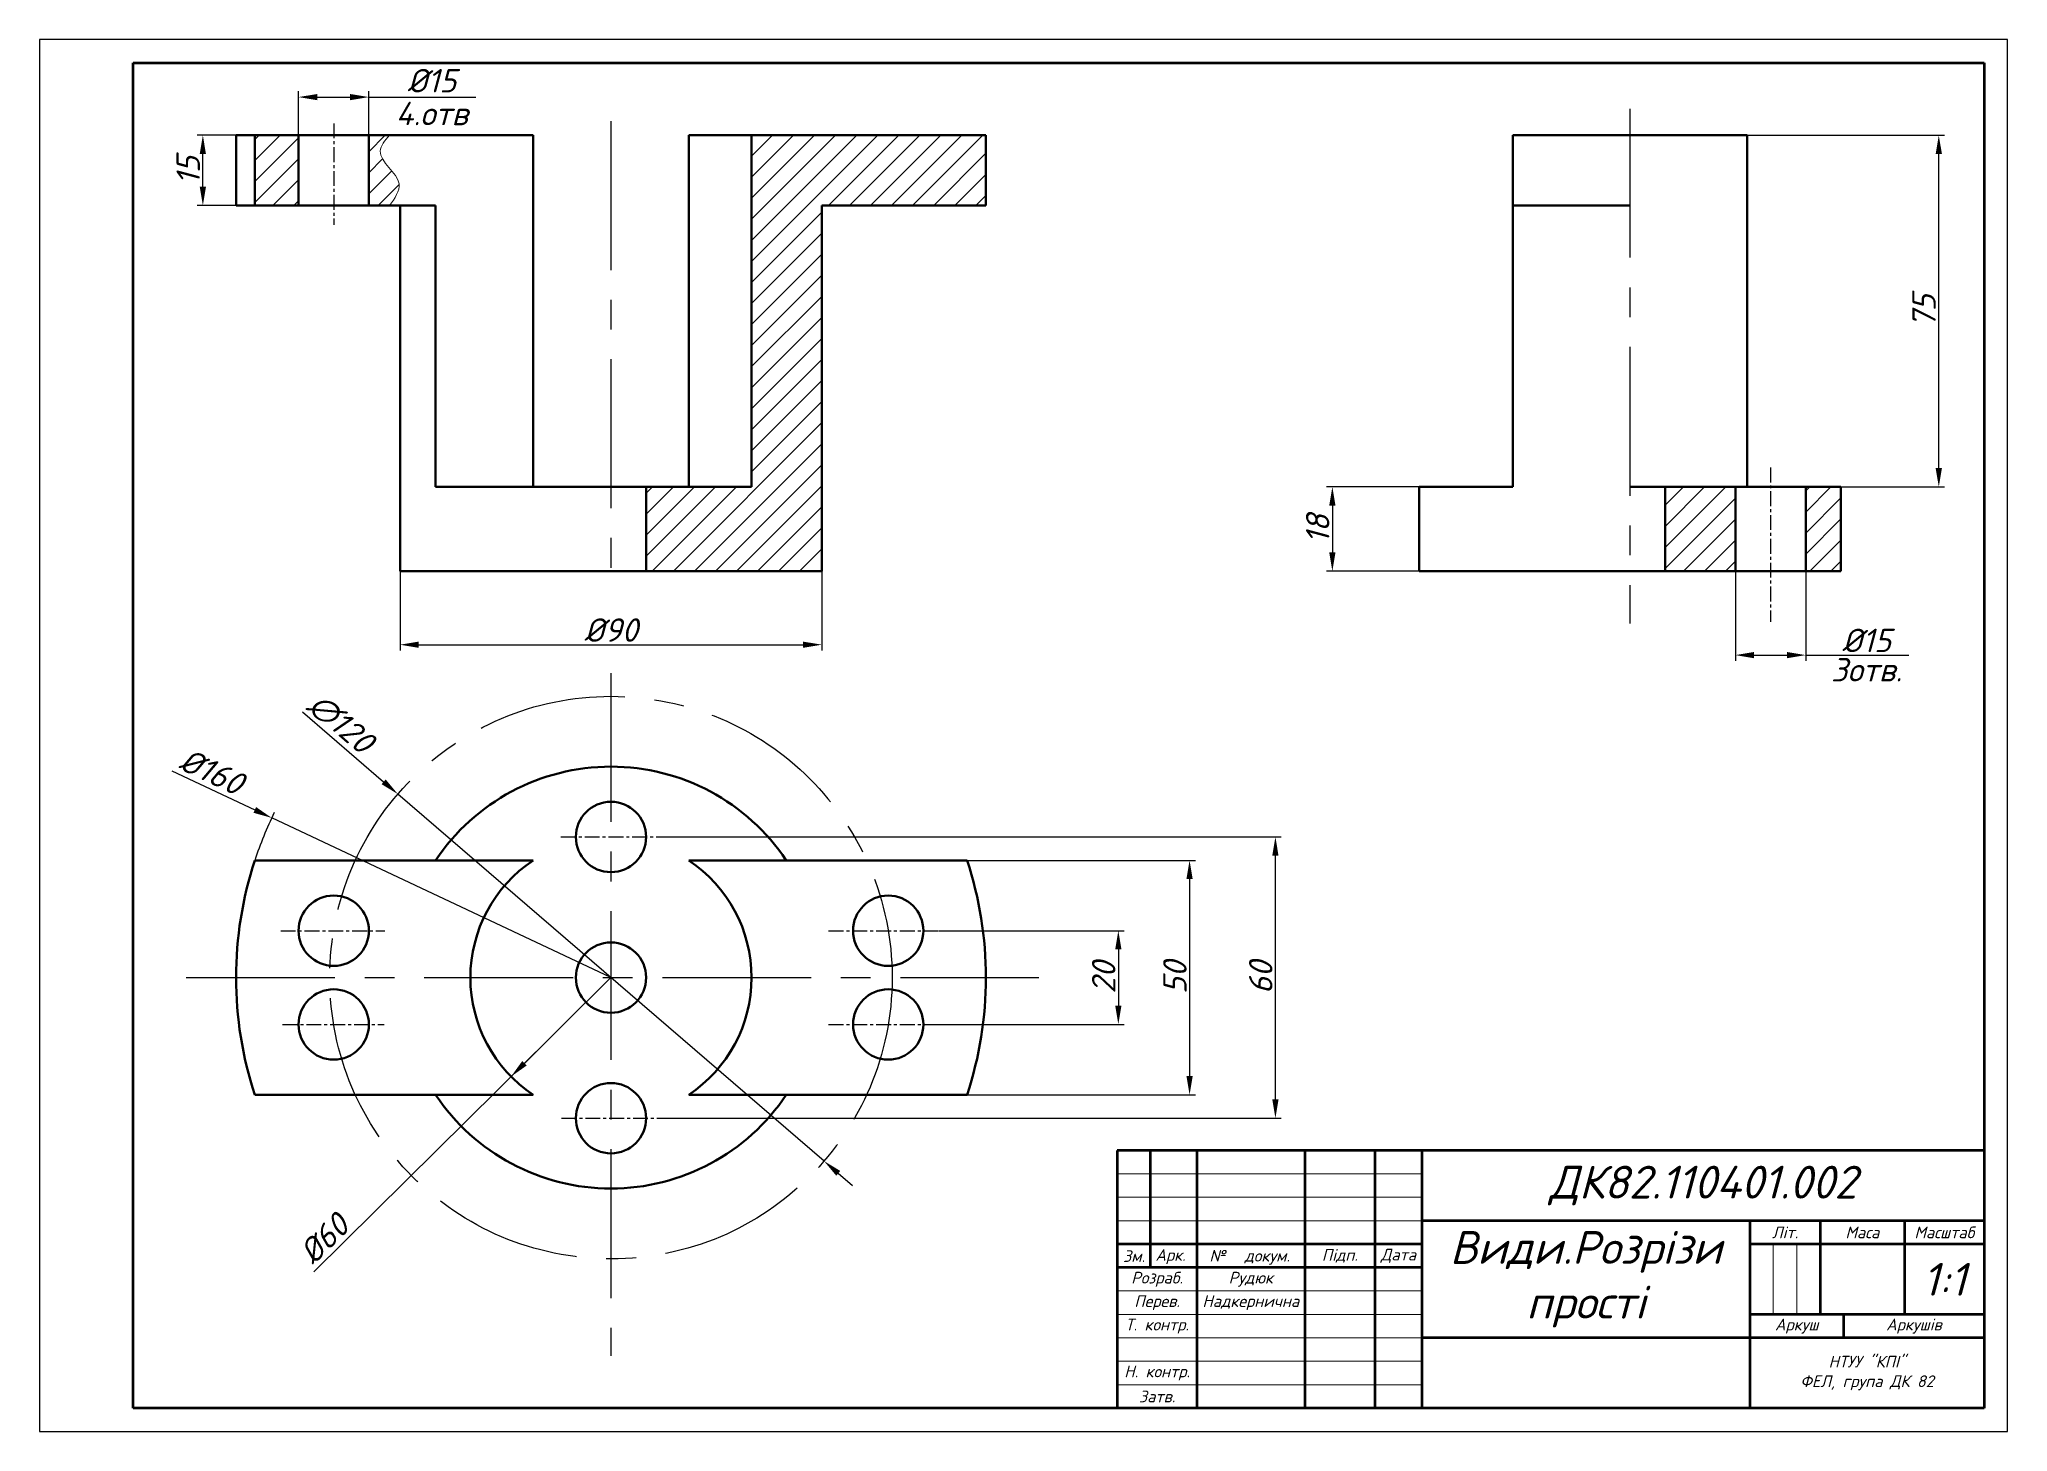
# Paper-space layout 'Лист1' of a CAD drawing. Header units: millimetres. Extents: x 0 to 420, y 0 to 297.
import ezdxf

# ---------------------------------------------------------------- set-up
doc = ezdxf.new("R2010")
doc.units = ezdxf.units.MM
doc.linetypes.add('осевая', pattern=[50.8, 31.75, -6.35, 6.35, -6.35])
doc.layers.get('0').update_dxf_attribs({"color": 250})
doc.layers.get('Defpoints').update_dxf_attribs({"color": 250})
for name, color, linetype, lineweight in [('основная', 250, 'Continuous', 50), ('Основные линии', 250, 'Continuous', 53), ('Тонкие линии', 250, 'Continuous', 15), ('штрих', 250, 'Continuous', 5)]:
    doc.layers.add(name, color=color, linetype=linetype, lineweight=lineweight)
for name, color, linetype in [('ось', 250, 'осевая'), ('размеры', 250, 'Continuous'), ('текст', 250, 'Continuous')]:
    doc.layers.add(name, color=color, linetype=linetype)
doc.styles.add('ГОСТ', font='isocpeui.ttf')
doc.styles.add('ГОСТ великий', font='isocpeui.ttf', dxfattribs={"height": 7})
doc.dimstyles.new('ГОСТ', dxfattribs={"dimtxt": 5, "dimasz": 4, "dimexe": 1.25, "dimexo": 0, "dimgap": 1, "dimtad": 1, "dimtxsty": 'ГОСТ', "dimcen": 2.5, "dimadec": 0, "dimazin": 0, "dimtfac": 1, "dimtmove": 0, "dimatfit": 3, "dimfxl": 1, "dimarcsym": 0})
doc.dimstyles.new('Копия ГОСТ', dxfattribs={"dimtxt": 5, "dimasz": 4, "dimexe": 1.25, "dimexo": 0, "dimtad": 1, "dimtxsty": 'ГОСТ', "dimcen": 2.5, "dimadec": 0, "dimazin": 0, "dimtfac": 1, "dimtmove": 0, "dimatfit": 3, "dimfxl": 1, "dimarcsym": 0})

# ---------------------------------------------------------------- blocks, each defined once
blk = doc.blocks.new('*D29')
at = {"layer": 'Defpoints', "color": 0, "transparency": 16777216}
for p in [(192.01, 106.86), (191.42, 86.86), (230.24, 86.86)]:
    blk.add_point(p, dxfattribs=at)
at = {"layer": 'размеры', "color": 0, "lineweight": -2, "transparency": 16777216}
for p, q in [((192.01, 106.86), (231.49, 106.86)), ((230.24, 102.86), (230.24, 90.86)), ((191.42, 86.86), (231.49, 86.86))]:
    blk.add_line(p, q, dxfattribs=at)
at = {"layer": 'размеры', "color": 0, "transparency": 16777216}
for points in [[(229.57, 102.86), (230.9, 102.86), (230.24, 106.86)], [(229.57, 90.86), (230.9, 90.86), (230.24, 86.86)]]:
    blk.add_solid(points, dxfattribs=at)
at = {"layer": 'размеры', "color": 0, "transparency": 16777216, "insert": (227.11, 96.86), "char_height": 5, "attachment_point": 5, "rotation": 90, "style": 'ГОСТ'}
blk.add_mtext('20', dxfattribs=at)
blk = doc.blocks.new('*D32')
at = {"layer": 'Defpoints', "color": 0, "transparency": 16777216}
for p in [(197.97, 121.86), (197.97, 71.86), (245.44, 71.86)]:
    blk.add_point(p, dxfattribs=at)
at = {"layer": 'размеры', "color": 0, "lineweight": -2, "transparency": 16777216}
for p, q in [((197.97, 121.86), (246.69, 121.86)), ((245.44, 117.86), (245.44, 75.86)), ((197.97, 71.86), (246.69, 71.86))]:
    blk.add_line(p, q, dxfattribs=at)
at = {"layer": 'размеры', "color": 0, "transparency": 16777216}
for points in [[(244.77, 117.86), (246.11, 117.86), (245.44, 121.86)], [(244.77, 75.86), (246.11, 75.86), (245.44, 71.86)]]:
    blk.add_solid(points, dxfattribs=at)
at = {"layer": 'размеры', "color": 0, "transparency": 16777216, "insert": (242.31, 96.86), "char_height": 5, "attachment_point": 5, "rotation": 90, "style": 'ГОСТ'}
blk.add_mtext('50', dxfattribs=at)
blk = doc.blocks.new('*D33')
at = {"layer": 'Defpoints', "color": 0, "transparency": 16777216}
for p in [(294.41, 201.55), (275.91, 183.55), (294.41, 183.55)]:
    blk.add_point(p, dxfattribs=at)
at = {"layer": 'размеры', "color": 0, "lineweight": -2, "transparency": 16777216}
for p, q in [((294.41, 201.55), (274.66, 201.55)), ((275.91, 197.55), (275.91, 187.55)), ((294.41, 183.55), (274.66, 183.55))]:
    blk.add_line(p, q, dxfattribs=at)
at = {"layer": 'размеры', "color": 0, "transparency": 16777216}
for points in [[(275.24, 197.55), (276.57, 197.55), (275.91, 201.55)], [(275.24, 187.55), (276.57, 187.55), (275.91, 183.55)]]:
    blk.add_solid(points, dxfattribs=at)
at = {"layer": 'размеры', "color": 0, "transparency": 16777216, "insert": (272.78, 192.55), "char_height": 5, "attachment_point": 5, "rotation": 90, "style": 'ГОСТ'}
blk.add_mtext('18', dxfattribs=at)
blk = doc.blocks.new('*D34')
at = {"layer": 'Defpoints', "color": 0, "transparency": 16777216}
for p in [(364.41, 276.55), (405.31, 276.55), (384.41, 201.55)]:
    blk.add_point(p, dxfattribs=at)
at = {"layer": 'размеры', "color": 0, "lineweight": -2, "transparency": 16777216}
for p, q in [((364.41, 276.55), (406.56, 276.55)), ((405.31, 205.55), (405.31, 272.55)), ((384.41, 201.55), (406.56, 201.55))]:
    blk.add_line(p, q, dxfattribs=at)
at = {"layer": 'размеры', "color": 0, "transparency": 16777216}
for points in [[(404.64, 272.55), (405.98, 272.55), (405.31, 276.55)], [(404.64, 205.55), (405.98, 205.55), (405.31, 201.55)]]:
    blk.add_solid(points, dxfattribs=at)
at = {"layer": 'размеры', "color": 0, "transparency": 16777216, "insert": (402.15, 239.05), "char_height": 5, "attachment_point": 5, "rotation": 90, "style": 'ГОСТ'}
blk.add_mtext('75', dxfattribs=at)
blk = doc.blocks.new('*D35')
at = {"layer": 'Defpoints', "color": 0, "transparency": 16777216}
for p in [(76.97, 183.55), (166.97, 183.55), (166.97, 167.87)]:
    blk.add_point(p, dxfattribs=at)
at = {"layer": 'размеры', "color": 0, "lineweight": -2, "transparency": 16777216}
for p, q in [((76.97, 183.55), (76.97, 166.62)), ((166.97, 183.55), (166.97, 166.62)), ((80.97, 167.87), (162.97, 167.87))]:
    blk.add_line(p, q, dxfattribs=at)
at = {"layer": 'размеры', "color": 0, "transparency": 16777216}
for points in [[(80.97, 168.53), (80.97, 167.2), (76.97, 167.87)], [(162.97, 168.53), (162.97, 167.2), (166.97, 167.87)]]:
    blk.add_solid(points, dxfattribs=at)
at = {"layer": 'размеры', "color": 0, "transparency": 16777216, "insert": (121.97, 170.99), "char_height": 5, "attachment_point": 5, "style": 'ГОСТ'}
blk.add_mtext('%%C90', dxfattribs=at)
blk = doc.blocks.new('*D36')
at = {"layer": 'Defpoints', "color": 0, "transparency": 16777216}
for p in [(361.91, 183.55), (376.91, 183.55), (376.91, 165.65)]:
    blk.add_point(p, dxfattribs=at)
at = {"layer": 'размеры', "color": 0, "lineweight": -2, "transparency": 16777216}
for p, q in [((361.91, 183.55), (361.91, 164.4)), ((376.91, 183.55), (376.91, 164.4)), ((365.91, 165.65), (372.91, 165.65)), ((376.91, 165.65), (398.89, 165.65))]:
    blk.add_line(p, q, dxfattribs=at)
at = {"layer": 'размеры', "color": 0, "transparency": 16777216}
for points in [[(365.91, 166.32), (365.91, 164.98), (361.91, 165.65)], [(372.91, 166.32), (372.91, 164.98), (376.91, 165.65)]]:
    blk.add_solid(points, dxfattribs=at)
at = {"layer": 'размеры', "color": 0, "transparency": 16777216, "char_height": 5, "attachment_point": 5, "style": 'ГОСТ'}
for s, insert in [('%%C15', (389.9, 168.78)), ('3отв.', (389.9, 162.53))]:
    blk.add_mtext(s, dxfattribs=dict(at, insert=insert))
blk = doc.blocks.new('*D37')
at = {"layer": 'Defpoints', "color": 0, "transparency": 16777216}
for p in [(121.97, 96.86), (100.66, 75.75)]:
    blk.add_point(p, dxfattribs=at)
at = {"layer": 'размеры', "color": 0, "lineweight": -2, "transparency": 16777216}
for p, q in [((121.97, 96.86), (100.66, 75.75)), ((103.5, 78.56), (106.34, 81.38)), ((100.66, 75.75), (97.81, 72.94)), ((58.56, 34.06), (97.81, 72.94))]:
    blk.add_line(p, q, dxfattribs=at)
at = {"layer": 'размеры', "color": 0, "transparency": 16777216}
blk.add_solid([(103.03, 79.04), (103.97, 78.09), (100.66, 75.75)], dxfattribs=at)
at = {"layer": 'размеры', "color": 0, "transparency": 16777216, "insert": (60.71, 41.12), "char_height": 5, "attachment_point": 5, "rotation": 44.7179, "style": 'ГОСТ'}
blk.add_mtext('%%C60', dxfattribs=at)
blk = doc.blocks.new('*D38')
at = {"layer": 'Defpoints', "color": 0, "transparency": 16777216}
for p in [(76.5, 136), (167.45, 57.71)]:
    blk.add_point(p, dxfattribs=at)
at = {"layer": 'размеры', "color": 0, "lineweight": -2, "transparency": 16777216}
for p, q in [((56.15, 153.52), (73.47, 138.61)), ((167.45, 57.71), (76.5, 136)), ((170.48, 55.11), (173.51, 52.5))]:
    blk.add_line(p, q, dxfattribs=at)
at = {"layer": 'размеры', "color": 0, "transparency": 16777216}
for points in [[(73.9, 139.12), (73.03, 138.11), (76.5, 136)], [(170.91, 55.61), (170.04, 54.6), (167.45, 57.71)]]:
    blk.add_solid(points, dxfattribs=at)
at = {"layer": 'размеры', "color": 0, "transparency": 16777216, "insert": (64.34, 151.09), "char_height": 5, "attachment_point": 5, "rotation": 319.2783, "style": 'ГОСТ'}
blk.add_mtext('∅120', dxfattribs=at)
blk = doc.blocks.new('*D30')
at = {"layer": 'Defpoints', "color": 0, "transparency": 16777216}
for p in [(133.16, 126.86), (263.76, 126.86), (133.66, 66.86)]:
    blk.add_point(p, dxfattribs=at)
at = {"layer": 'размеры', "color": 0, "lineweight": -2, "transparency": 16777216}
for p, q in [((133.16, 126.86), (265.01, 126.86)), ((263.76, 70.86), (263.76, 122.86)), ((133.66, 66.86), (265.01, 66.86))]:
    blk.add_line(p, q, dxfattribs=at)
at = {"layer": 'размеры', "color": 0, "transparency": 16777216}
for points in [[(263.09, 122.86), (264.42, 122.86), (263.76, 126.86)], [(263.09, 70.86), (264.42, 70.86), (263.76, 66.86)]]:
    blk.add_solid(points, dxfattribs=at)
at = {"layer": 'размеры', "color": 0, "transparency": 16777216, "insert": (260.63, 96.86), "char_height": 5, "attachment_point": 5, "rotation": 90, "style": 'ГОСТ'}
blk.add_mtext('60', dxfattribs=at)
blk = doc.blocks.new('*D39')
at = {"layer": 'Defpoints', "color": 0, "transparency": 16777216}
for p in [(34.89, 276.55), (41.97, 276.55), (41.97, 261.55)]:
    blk.add_point(p, dxfattribs=at)
at = {"layer": 'размеры', "color": 0, "lineweight": -2, "transparency": 16777216}
for p, q in [((41.97, 276.55), (33.64, 276.55)), ((34.89, 265.55), (34.89, 272.55)), ((41.97, 261.55), (33.64, 261.55))]:
    blk.add_line(p, q, dxfattribs=at)
at = {"layer": 'размеры', "color": 0, "transparency": 16777216}
for points in [[(34.22, 272.55), (35.55, 272.55), (34.89, 276.55)], [(34.22, 265.55), (35.55, 265.55), (34.89, 261.55)]]:
    blk.add_solid(points, dxfattribs=at)
at = {"layer": 'размеры', "color": 0, "transparency": 16777216, "insert": (31.76, 269.05), "char_height": 5, "attachment_point": 5, "rotation": 90, "style": 'ГОСТ'}
blk.add_mtext('15', dxfattribs=at)
blk = doc.blocks.new('*D40')
at = {"layer": 'Defpoints', "color": 0, "transparency": 16777216}
for p in [(49.59, 130.92), (121.97, 96.86)]:
    blk.add_point(p, dxfattribs=at)
at = {"layer": 'размеры', "color": 0, "lineweight": -2, "transparency": 16777216}
for p, q in [((28.25, 140.96), (45.97, 132.63)), ((121.97, 96.86), (49.59, 130.92))]:
    blk.add_line(p, q, dxfattribs=at)
blk.add_arc((121.97, 96.86), 80, 153.903, 161.79, dxfattribs=at)
at = {"layer": 'размеры', "color": 0, "transparency": 16777216}
blk.add_solid([(46.25, 133.23), (45.69, 132.02), (49.59, 130.92)], dxfattribs=at)
at = {"layer": 'размеры', "color": 0, "transparency": 16777216, "insert": (36.79, 140.81), "char_height": 5, "attachment_point": 5, "rotation": 334.7982, "style": 'ГОСТ'}
blk.add_mtext('%%C160', dxfattribs=at)
blk = doc.blocks.new('*D31')
at = {"layer": 'Defpoints', "color": 0, "transparency": 16777216}
for p in [(70.31, 284.69), (55.31, 276.55), (70.31, 276.55)]:
    blk.add_point(p, dxfattribs=at)
at = {"layer": 'размеры', "color": 0, "lineweight": -2, "transparency": 16777216}
for p, q in [((55.31, 276.55), (55.31, 285.94)), ((70.31, 276.55), (70.31, 285.94)), ((59.31, 284.69), (66.31, 284.69)), ((70.31, 284.69), (93.17, 284.69))]:
    blk.add_line(p, q, dxfattribs=at)
at = {"layer": 'размеры', "color": 0, "transparency": 16777216}
for points in [[(59.31, 285.35), (59.31, 284.02), (55.31, 284.69)], [(66.31, 285.35), (66.31, 284.02), (70.31, 284.69)]]:
    blk.add_solid(points, dxfattribs=at)
at = {"layer": 'размеры', "color": 0, "transparency": 16777216, "char_height": 5, "width": 5.178, "attachment_point": 5, "style": 'ГОСТ'}
for s, insert in [('%%C15', (83.74, 288.19)), ('4.отв\\P', (83.74, 281.19))]:
    blk.add_mtext(s, dxfattribs=dict(at, insert=insert))

psp = doc.layouts.new('Лист1')

# ---------------------------------------------------------------- hatches: boundary and pattern name
at = {"layer": 'штрих', "true_color": 0x000000}
h = psp.add_hatch(dxfattribs=at)
h.set_pattern_fill('ANSI31', color=18)
h.set_pattern_definition([(45, (-125.9586, -75.8893), (-2.245064, 2.245064), [])])
h.paths.add_polyline_path([(45.981, 261.554), (55.313, 261.554), (55.313, 276.554), (45.981, 276.554)])
edge = h.paths.add_edge_path()
edge.add_line((70.313, 261.554), (74.709, 261.554))
edge.add_spline(control_points=[(74.709, 261.554), (75.843, 263.111), (78.784, 267.146), (70.811, 271.942), (73.745, 275.413), (74.709, 276.554)], knot_values=[0, 0, 0, 0, 5.0549931, 13.1015111, 17.0416608, 17.0416608, 17.0416608, 17.0416608], degree=3, periodic=0)
edge.add_line((74.709, 276.554), (70.313, 276.554))
edge.add_line((70.313, 276.554), (70.313, 261.554))
h = psp.add_hatch(dxfattribs=at)
h.set_pattern_fill('ANSI31', color=18)
h.set_pattern_definition([(45, (-504.0085, 51.6437), (-2.245064, 2.245064), [])])
h.paths.add_polyline_path([(166.974, 183.554), (166.974, 261.554), (201.974, 261.554), (201.974, 276.554), (151.974, 276.554), (151.974, 201.554), (129.474, 201.554), (129.474, 183.554)])
h = psp.add_hatch(dxfattribs=at)
h.set_pattern_fill('ANSI31', color=18)
h.set_pattern_definition([(45, (-504.0085, -217.7722), (-2.245064, 2.245064), [])])
h.paths.add_polyline_path([(361.908, 201.554), (346.908, 201.554), (346.908, 183.554), (361.908, 183.554)])
h.paths.add_polyline_path([(384.408, 201.554), (376.908, 201.554), (376.908, 183.554), (384.408, 183.554)])

# ---------------------------------------------------------------- linework, layer by layer
at = {"color": 18, "true_color": 0x000000}
psp.add_line((237.002, 60.001), (237.002, 40.001), dxfattribs=at)
psp.add_lwpolyline([(0.002, 0.001), (420.002, 0.001), (420.002, 297.001), (0.002, 297.001)], close=True, dxfattribs=at)
at = {"layer": 'основная', "color": 18, "true_color": 0x000000}
for p, q in [((41.974, 276.554), (105.391, 276.554)), ((41.974, 276.554), (41.974, 261.554)), ((45.981, 261.554), (45.981, 276.554)), ((55.313, 276.554), (55.313, 261.554)), ((70.313, 276.554), (70.313, 261.554)), ((105.391, 276.554), (105.391, 201.554)), ((138.557, 276.554), (201.974, 276.554)), ((138.557, 276.554), (138.557, 201.554)), ((151.974, 276.554), (151.974, 201.554)), ((201.974, 276.554), (201.974, 261.554)), ((314.408, 201.554), (314.408, 276.554)), ((314.408, 276.554), (364.408, 276.554)), ((364.408, 201.554), (364.408, 276.554)), ((41.974, 261.554), (84.558, 261.554)), ((76.974, 261.554), (76.974, 183.554)), ((84.558, 261.554), (84.558, 201.554)), ((166.974, 261.554), (166.974, 183.554)), ((166.974, 261.554), (201.974, 261.554)), ((314.408, 261.554), (339.408, 261.554)), ((105.391, 201.554), (84.558, 201.554)), ((121.974, 201.554), (105.391, 201.554)), ((151.974, 201.554), (121.974, 201.554)), ((129.474, 201.554), (129.474, 183.554)), ((294.408, 183.554), (294.408, 201.554)), ((314.408, 201.554), (294.408, 201.554)), ((384.408, 201.554), (339.408, 201.554)), ((346.908, 201.554), (346.908, 183.554)), ((361.908, 201.554), (361.908, 183.554)), ((376.908, 201.554), (376.908, 183.554)), ((384.408, 183.554), (384.408, 201.554)), ((76.974, 183.554), (166.974, 183.554)), ((294.408, 183.554), (384.408, 183.554)), ((105.391, 121.858), (45.981, 121.858)), ((138.557, 121.858), (197.968, 121.858)), ((105.391, 71.858), (45.981, 71.858)), ((138.557, 71.858), (197.968, 71.858))]:
    psp.add_line(p, q, dxfattribs=at)
for centre in [(121.974, 126.858), (62.813, 106.858), (181.135, 106.858), (121.974, 96.858), (62.813, 86.858), (181.135, 86.858), (121.974, 66.858)]:
    psp.add_circle(centre, 7.5, dxfattribs=at)
for radius, start, end in [(45, 33.74899, 146.25101), (80, 161.79004, 198.20996), (30, 123.55731, 236.44269), (30, 303.55731, 56.44269), (80, 341.79004, 18.20996), (45, 213.74899, 326.25101)]:
    psp.add_arc((121.974, 96.858), radius, start, end, dxfattribs=at)
at = {"layer": 'Основные линии', "color": 18, "true_color": 0x000000}
for p, q in [((20.002, 5.001), (20.002, 292.001)), ((20.002, 292.001), (415.002, 292.001)), ((415.002, 292.001), (415.002, 5.001)), ((230.002, 60.001), (230.002, 5.001)), ((415.002, 60.001), (230.002, 60.001)), ((237.002, 60.001), (237.002, 35.001)), ((247.002, 60.001), (247.002, 5.001)), ((270.002, 60.001), (270.002, 5.001)), ((285.002, 60.001), (285.002, 5.001)), ((295.002, 60.001), (295.002, 5.001)), ((415.002, 45.001), (295.002, 45.001)), ((365.002, 45.001), (365.002, 5.001)), ((380.002, 45.001), (380.002, 25.001)), ((398.002, 45.001), (398.002, 25.001)), ((295.002, 40.001), (230.002, 40.001)), ((415.002, 40.001), (365.002, 40.001)), ((295.002, 35.001), (230.002, 35.001)), ((415.002, 25.001), (365.002, 25.001)), ((385.002, 25.001), (385.002, 20.001)), ((415.002, 20.001), (295.002, 20.001)), ((415.002, 5.001), (20.002, 5.001))]:
    psp.add_line(p, q, dxfattribs=at)
at = {"layer": 'ось', "color": 18, "true_color": 0x000000}
for p, q in [((339.408, 282.194), (339.408, 172.422)), ((121.974, 279.547), (121.974, 179.098)), ((121.974, 161.831), (121.974, 16.194)), ((31.335, 96.858), (213.262, 96.858))]:
    psp.add_line(p, q, dxfattribs=at)
at = {"layer": 'ось', "color": 18, "ltscale": 0.1, "true_color": 0x000000}
for p, q in [((62.813, 279.077), (62.813, 257.413)), ((369.408, 205.677), (369.408, 172.771)), ((111.286, 126.858), (133.164, 126.858)), ((51.509, 106.858), (73.745, 106.858)), ((168.396, 106.858), (192.01, 106.858)), ((51.902, 86.858), (73.548, 86.858)), ((168.396, 86.858), (191.419, 86.858)), ((111.444, 66.858), (133.661, 66.858))]:
    psp.add_line(p, q, dxfattribs=at)
at = {"layer": 'ось', "color": 18, "true_color": 0x000000}
psp.add_circle((121.974, 96.858), 60, dxfattribs=at)
at = {"layer": 'Тонкие линии', "color": 18, "true_color": 0x000000}
for p, q in [((295.002, 55.001), (230.002, 55.001)), ((295.002, 50.001), (230.002, 50.001)), ((295.002, 45.001), (230.002, 45.001)), ((370.002, 40.001), (370.002, 25.001)), ((375.002, 40.001), (375.002, 25.001)), ((295.002, 30.001), (230.002, 30.001)), ((295.002, 25.001), (230.002, 25.001)), ((295.002, 20.001), (230.002, 20.001)), ((295.002, 15.001), (230.002, 15.001)), ((295.002, 10.001), (230.002, 10.001))]:
    psp.add_line(p, q, dxfattribs=at)
at = {"layer": 'штрих', "color": 18, "true_color": 0x000000}
psp.add_spline([(74.709, 276.554), (72.739, 273.141), (76.762, 266.173), (74.709, 261.554)], degree=3, dxfattribs=at)

# ---------------------------------------------------------------- texts
at = {"layer": 'Defpoints', "color": 18, "true_color": 0x000000, "char_height": 2.5, "style": 'ГОСТ'}
for s, width, insert, attachment_point in [('Літ.', 15, (372.502, 42.501), 5), ('Маса', 18, (389.002, 42.501), 5), ('Масштаб', 17, (406.502, 42.501), 5), ('Зм.', 7, (231.23, 38.693), 1), ('Арк.', 10, (238.15, 38.937), 1), ('\\pxi-3,l4,t4;№^Iдокум.', 23, (247.166, 38.773), 1), ('Підп.', 15, (277.502, 37.501), 5), ('Дата', 10, (290.002, 37.501), 5), ('Розраб.', 17, (238.502, 32.501), 5), ('Перев.', 17, (238.502, 27.501), 5), ('Т. контр.', 17, (238.502, 22.501), 5), ('Аркуш', 20, (375.002, 22.501), 5), ('Н. контр.', 17, (238.502, 12.501), 5), ('Затв.', 17, (238.502, 7.501), 5)]:
    psp.add_mtext_dynamic_manual_height_columns(s, width=width, gutter_width=12.5, heights=[0], dxfattribs=dict(at, insert=insert, attachment_point=attachment_point))
at = {"layer": 'Основные линии', "color": 18, "true_color": 0x000000, "insert": (330.002, 32.501), "char_height": 7, "attachment_point": 5, "style": 'ГОСТ великий'}
psp.add_mtext_dynamic_manual_height_columns('Види.Розрізи прості', width=70, gutter_width=25, heights=[0], dxfattribs=at)
at = {"layer": 'текст', "color": 18, "true_color": 0x000000, "attachment_point": 5}
for s, width, gutter_width, insert, char_height, style in [('{\\C256;\\c0;ДК82.110401.002}', 120, 25, (355.002, 52.501), 7, 'ГОСТ великий'), ('{\\C256;\\c0;Рудюк}', 23, 12.5, (258.502, 32.501), 2.5, 'ГОСТ'), ('{\\C256;\\c0;1:1}', 17, 35, (406.502, 32.501), 7, 'ГОСТ великий'), ('{\\C256;\\c0;Надкернична}', 23, 12.5, (258.502, 27.501), 2.5, 'ГОСТ'), ('{\\C256;\\c0;Аркушів}', 30, 12.5, (400.002, 22.501), 2.5, 'ГОСТ'), ('{\\C256;\\c0;НТУУ "КПІ"\\PФЕЛ, група ДК 82}', 50, 12.5, (390.002, 12.501), 2.5, 'ГОСТ')]:
    psp.add_mtext_dynamic_manual_height_columns(s, width=width, gutter_width=gutter_width, heights=[0], dxfattribs=dict(at, insert=insert, char_height=char_height, style=style))

# ---------------------------------------------------------------- dimensions: what is measured, and where the dimension line sits
at = {"layer": 'размеры', "color": 18, "true_color": 0x000000}
dim = psp.add_linear_dim(base=(70.313, 284.688), p1=(55.313, 276.554), p2=(70.313, 276.554), text='%%C<>\\X4.отв\\P', dimstyle='ГОСТ', dxfattribs=at)
dim.commit()
dim.dimension.update_dxf_attribs({"geometry": '*D31', "text_midpoint": (83.741, 284.688), "dimtype": 160})
for base, p1, p2, picture, middle in [((34.887, 276.554), (41.974, 261.554), (41.974, 276.554), '*D39', (31.762, 269.054)), ((405.312, 276.554), (384.408, 201.554), (364.408, 276.554), '*D34', (402.154, 239.054)), ((275.905, 183.554), (294.408, 201.554), (294.408, 183.554), '*D33', (272.78, 192.554)), ((263.757, 126.858), (133.661, 66.858), (133.164, 126.858), '*D30', (260.632, 96.858)), ((245.439, 71.858), (197.968, 121.858), (197.968, 71.858), '*D32', (242.314, 96.858)), ((230.237, 86.858), (192.01, 106.858), (191.419, 86.858), '*D29', (227.112, 96.858))]:
    dim = psp.add_linear_dim(base=base, p1=p1, p2=p2, angle=90, dimstyle='Копия ГОСТ', dxfattribs=at)
    dim.commit()
    dim.dimension.update_dxf_attribs({"geometry": picture, "text_midpoint": middle})
for base, p1, p2, text, picture, middle in [((166.974, 167.865), (76.974, 183.554), (166.974, 183.554), '%%C<>', '*D35', (121.974, 170.99)), ((376.908, 165.651), (361.908, 183.554), (376.908, 183.554), '%%C15\\X3отв.', '*D36', (389.899, 165.651))]:
    dim = psp.add_linear_dim(base=base, p1=p1, p2=p2, text=text, dimstyle='Копия ГОСТ', dxfattribs=at)
    dim.commit()
    dim.dimension.update_dxf_attribs({"geometry": picture, "text_midpoint": middle})
dim = psp.add_diameter_dim_2p(p1=(167.447, 57.715), p2=(76.501, 136.001), dimstyle='ГОСТ', dxfattribs=at)
dim.commit()
dim.dimension.update_dxf_attribs({"geometry": '*D38', "text_midpoint": (62.053, 148.438), "dimtype": 163})
dim = psp.add_radius_dim(center=(121.974, 96.858), mpoint=(49.589, 130.923), text='%%C160', dimstyle='ГОСТ', dxfattribs=at)
dim.commit()
dim.dimension.update_dxf_attribs({"geometry": '*D40', "text_midpoint": (36.791, 140.814)})
dim = psp.add_radius_dim(center=(121.974, 96.858), mpoint=(100.657, 75.75), text='%%C60', dimstyle='ГОСТ', dxfattribs=at)
dim.commit()
dim.dimension.update_dxf_attribs({"geometry": '*D37', "text_midpoint": (63.173, 38.633), "dimtype": 164})

doc.saveas('drawing.dxf')
